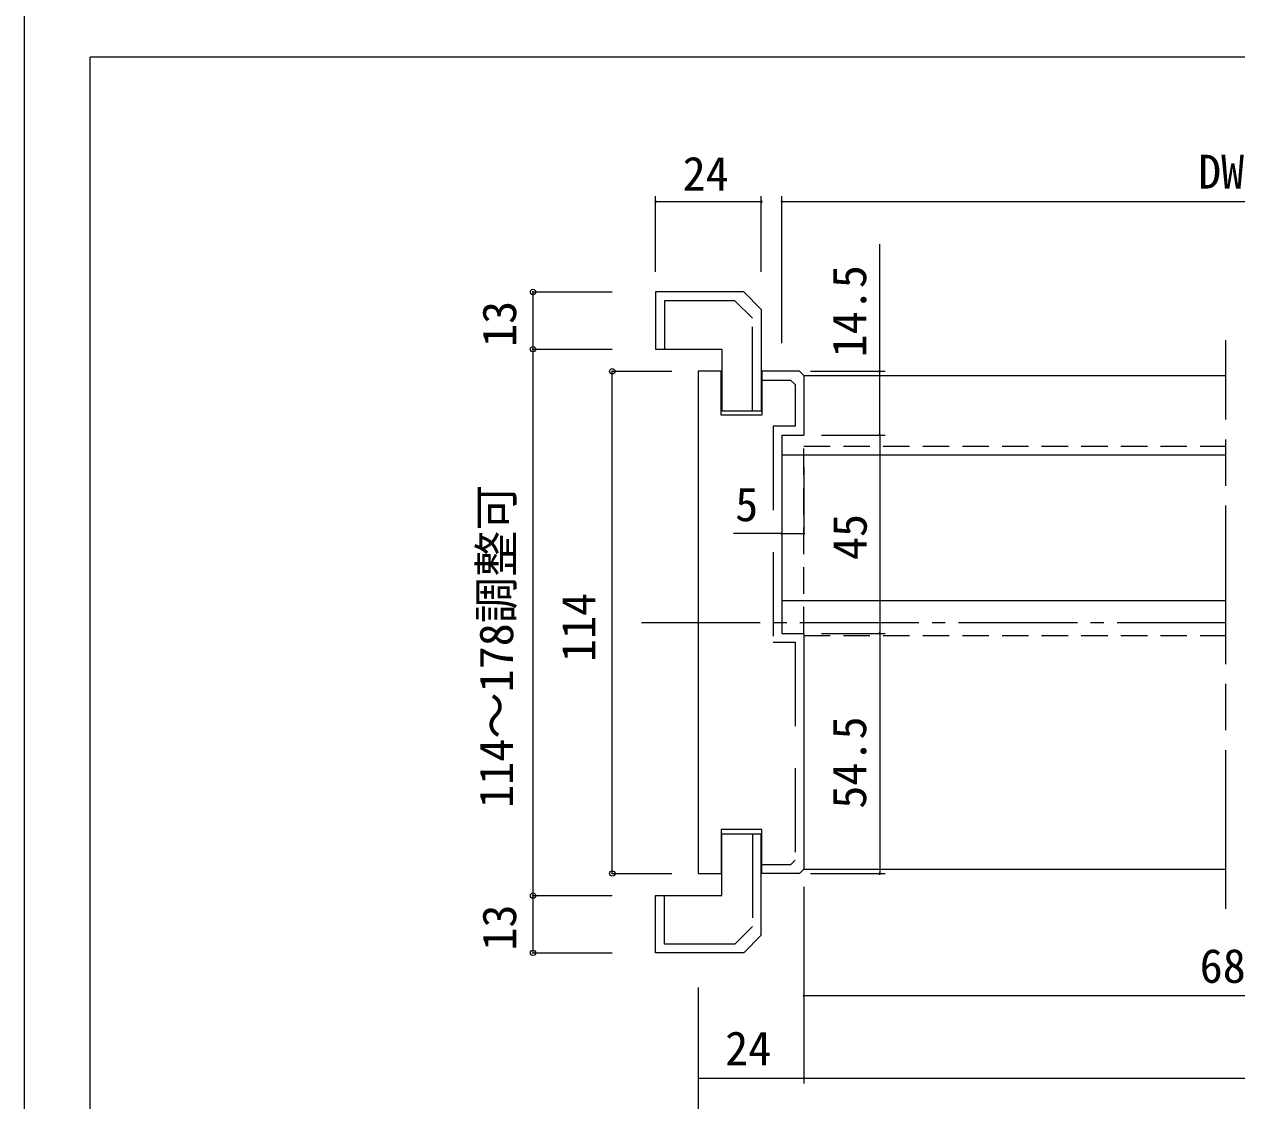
# Model space of a CAD drawing. Units: millimetres on the paper, enlarged 10 times, with parts at other scales. Extents: x -2000 to 2000, y -1385 to 1385.
# Drawn here: x -2000 to -1082, y -907 to -92 of the extents above; entities that cross this region are included whole.
import ezdxf
from ezdxf.enums import TextEntityAlignment as Align

# ---------------------------------------------------------------- set-up
doc = ezdxf.new("R2010")
doc.units = ezdxf.units.MM
doc.header["$LTSCALE"] = 10
doc.header["$PDMODE"] = 32
doc.header["$PDSIZE"] = 4
for name, pattern in [('CHAIN', [18.5, 12, -1.5, 3.5, -1.5]), ('CHAIN2', [12, 9, -1, 1, -1]), ('USER2', [9.525, 6.35, -3.175]), ('USER9', [3, 2, -1])]:
    doc.linetypes.add(name, pattern=pattern)
doc.layers.add('1-1_0', color=7, linetype='Continuous', lineweight=20)
doc.layers.add('2-0_18', color=7, linetype='Continuous', lineweight=18)
doc.styles.add('ＭＳ ゴシック', font='')
doc.styles.get('ＭＳ ゴシック').set_extended_font_data('MS Gothic')

msp = doc.modelspace()

# ---------------------------------------------------------------- linework, layer by layer
at = {"layer": '1-1_0'}
for p in [(380, -117.5), (380, -117.5), (-1950, -1017.5), (380, -117.5), (380, -117.5), (-1950, -1017.5)]:
    msp.add_line(p, (-1950, -117.5), dxfattribs=at)
msp.add_lwpolyline([(-2000, -1385), (2000, -1385), (2000, 1385), (-2000, 1385)], close=True, dxfattribs=at)
at = {"layer": '2-0_18', "color": 4, "lineweight": 9}
for p, q in [((-1522.13, -279.73), (-1522.13, -222.47)), ((-1522.13, -226.64), (-1442.13, -226.64)), ((-1442.13, -279.73), (-1442.13, -222.47)), ((-1426.63, -333.81), (-1426.63, -222.46)), ((-1426.63, -226.63), (-670.32, -226.63)), ((-1614.96, -294.99), (-1554.96, -294.99)), ((-1614.96, -294.99), (-1614.96, -794.99)), ((-1614.96, -338.33), (-1554.96, -338.33)), ((-1554.96, -354.99), (-1509.96, -354.99)), ((-1554.96, -734.99), (-1554.96, -354.99)), ((-1404.96, -354.99), (-1348.39, -354.99)), ((-1396.63, -403.33), (-1348.39, -403.33)), ((-1396.63, -403.33), (-1348.39, -403.33)), ((-1352.55, -403.33), (-1352.55, -553.33)), ((-1426.1, -477.81), (-1463.13, -477.81)), ((-1426.63, -477.81), (-1409.96, -477.81)), ((-1396.63, -553.33), (-1348.39, -553.33)), ((-1396.63, -553.33), (-1348.39, -553.33)), ((-1352.55, -553.33), (-1352.55, -734.99)), ((-1554.96, -734.99), (-1509.96, -734.99)), ((-1404.96, -734.99), (-1348.39, -734.99)), ((-1614.96, -751.66), (-1554.96, -751.66)), ((-1409.96, -744.99), (-1409.96, -893.95)), ((-1409.96, -744.99), (-1409.96, -893.95)), ((-1409.96, -744.99), (-1409.96, -831.6)), ((-1614.96, -794.99), (-1554.96, -794.99)), ((-1489.96, -821.14), (-1489.96, -893.95)), ((-1489.96, -821.14), (-1489.96, -975.96)), ((-750.32, -827.43), (-1409.96, -827.43)), ((-1489.96, -889.79), (-1409.96, -889.79)), ((-1409.96, -889.79), (-156.72, -889.79))]:
    msp.add_line(p, q, dxfattribs=at)
at = {"layer": '2-0_18', "lineweight": 20}
for p, q in [((-1455.43, -294.99), (-1522.13, -294.99)), ((-1455.43, -294.99), (-1442.13, -308.29)), ((-1442.13, -308.29), (-1442.13, -384.99)), ((-1472.13, -338.33), (-1472.13, -384.99)), ((-1489.96, -354.99), (-1489.96, -734.99)), ((-1472.63, -354.99), (-1489.96, -354.99)), ((-1441.63, -354.99), (-1441.63, -388.33)), ((-1413.29, -354.99), (-1441.63, -354.99)), ((-1413.29, -354.99), (-1409.96, -358.33)), ((-1409.96, -358.33), (-1090.63, -358.33)), ((-1409.96, -358.33), (-1409.96, -403.33)), ((-1472.13, -384.99), (-1442.13, -384.99)), ((-1426.63, -403.33), (-1409.96, -403.33)), ((-1426.63, -403.33), (-1426.63, -553.33)), ((-1426.63, -418.33), (-1090.63, -418.33)), ((-1409.96, -427.66), (-1409.96, -478.33)), ((-1426.63, -434.99), (-1426.63, -511.66)), ((-1426.63, -528.33), (-1090.63, -528.33)), ((-1426.63, -553.33), (-1409.96, -553.33)), ((-1409.96, -553.33), (-1409.96, -731.66)), ((-1472.13, -704.99), (-1442.13, -704.99)), ((-1472.13, -751.66), (-1472.13, -704.99)), ((-1442.13, -781.69), (-1442.13, -704.99)), ((-1441.63, -734.99), (-1441.63, -701.66)), ((-1409.96, -731.66), (-1413.29, -734.99)), ((-1409.96, -731.66), (-1090.63, -731.66)), ((-1489.96, -734.99), (-1472.63, -734.99)), ((-1413.29, -734.99), (-1441.63, -734.99)), ((-1442.13, -781.69), (-1455.43, -794.99)), ((-1455.43, -794.99), (-1522.13, -794.99))]:
    msp.add_line(p, q, dxfattribs=at)
at = {"layer": '2-0_18', "linetype": 'USER2', "lineweight": 20}
for p, q in [((-1462.09, -301.66), (-1448.79, -314.96)), ((-1448.79, -384.99), (-1448.79, -314.96)), ((-1441.63, -361.66), (-1419.96, -361.66)), ((-1416.63, -364.99), (-1419.96, -361.66)), ((-1448.79, -704.99), (-1448.79, -775.03)), ((-1419.96, -728.33), (-1441.63, -728.33)), ((-1416.63, -724.99), (-1419.96, -728.33)), ((-1448.79, -775.03), (-1462.09, -788.33))]:
    msp.add_line(p, q, dxfattribs=at)
at = {"layer": '2-0_18', "linetype": 'CHAIN', "lineweight": 20}
msp.add_line((-1090.63, -761.57), (-1090.63, -331.46), dxfattribs=at)
at = {"layer": '2-0_18', "linetype": 'USER9'}
for p, q in [((-1409.96, -411.66), (-1090.63, -411.66)), ((-1409.96, -553.33), (-1409.96, -411.66)), ((-1409.96, -554.99), (-1090.63, -554.99))]:
    msp.add_line(p, q, dxfattribs=at)
at = {"layer": '2-0_18', "color": 4, "linetype": 'CHAIN2', "lineweight": 9}
msp.add_line((-1532.89, -545), (-1090.63, -545), dxfattribs=at)
at = {"layer": '2-0_18', "color": 4, "lineweight": 9}
msp.add_lwpolyline([(-1352.55, -403.33), (-1352.55, -354.99), (-1352.55, -258.94)], dxfattribs=at)
at = {"layer": '2-0_18', "lineweight": 20}
for points in [[(-1522.13, -294.99), (-1522.13, -338.33), (-1472.13, -338.33)], [(-1441.63, -388.33), (-1472.63, -388.33), (-1472.63, -354.99)], [(-1441.63, -701.66), (-1472.63, -701.66), (-1472.63, -734.99)], [(-1522.13, -794.99), (-1522.13, -751.66), (-1472.13, -751.66)]]:
    msp.add_lwpolyline(points, dxfattribs=at)
at = {"layer": '2-0_18', "linetype": 'USER2', "lineweight": 20}
for points in [[(-1462.09, -301.66), (-1515.46, -301.66), (-1515.46, -338.33)], [(-1416.63, -364.99), (-1416.63, -396.66), (-1433.29, -396.66), (-1433.29, -559.99), (-1416.63, -559.99), (-1416.63, -724.99)], [(-1462.09, -788.33), (-1515.46, -788.33), (-1515.46, -751.66)]]:
    msp.add_lwpolyline(points, dxfattribs=at)
at = {"layer": '2-0_18', "color": 4, "lineweight": 9}
for centre, start, end in [((-1522.13, -226.64), 0, 180), ((-1522.13, -226.64), 0, 180), ((-1522.13, -226.64), 180, 0), ((-1522.13, -226.64), 180, 0), ((-1442.13, -226.64), 0, 180), ((-1442.13, -226.64), 0, 180), ((-1442.13, -226.64), 180, 0), ((-1442.13, -226.64), 180, 0), ((-1426.63, -226.63), 0, 180), ((-1426.63, -226.63), 0, 180), ((-1426.63, -226.63), 180, 0), ((-1426.63, -226.63), 180, 0), ((-1352.55, -354.99), 90, 270), ((-1352.55, -354.99), 270, 90), ((-1352.55, -403.33), 90, 270), ((-1352.55, -403.33), 90, 270), ((-1352.55, -403.33), 270, 90), ((-1352.55, -403.33), 270, 90), ((-1426.63, -477.81), 90, 270), ((-1426.63, -477.81), 270, 90), ((-1409.96, -477.81), 90, 270), ((-1409.96, -477.81), 270, 90), ((-1352.55, -553.33), 90, 270), ((-1352.55, -553.33), 90, 270), ((-1352.55, -553.33), 270, 90), ((-1352.55, -553.33), 270, 90), ((-1352.55, -734.99), 90, 270), ((-1352.55, -734.99), 270, 90), ((-1409.96, -827.43), 0, 180), ((-1409.96, -827.43), 180, 0), ((-1409.96, -889.79), 0, 180), ((-1409.96, -889.79), 180, 0)]:
    msp.add_arc(centre, 0.521, start, end, dxfattribs=at)
at = {"layer": '2-0_18', "color": 4}
for p in [(-1614.96, -294.99), (-1614.96, -338.33), (-1554.96, -354.99), (-1554.96, -734.99), (-1614.96, -751.66), (-1614.96, -794.99)]:
    msp.add_point(p, dxfattribs=at)

# ---------------------------------------------------------------- texts
at = {"layer": '2-0_18', "style": 'ＭＳ ゴシック'}
for s, p in [('DW:712', (-1111.58, -224.55)), ('24', (-1501.68, -226.01)), ('5', (-1461.9, -476.17)), ('683', (-1110.36, -825.35)), ('24', (-1469.51, -887.7))]:
    msp.add_text(s, height=25.66, dxfattribs=at).set_placement(p, align=Align.BOTTOM_LEFT)
for s, p in [('14.5', (-1355.06, -344.58)), ('13', (-1619.96, -336.66)), ('114～178調整可', (-1622.26, -685.36)), ('45', (-1354.64, -497.88)), ('114', (-1559.96, -574.99)), ('54.5', (-1355.06, -685.94)), ('13', (-1619.96, -793.33))]:
    msp.add_text(s, height=25.66, rotation=90, dxfattribs=at).set_placement(p, align=Align.BOTTOM_LEFT)

doc.saveas('drawing.dxf')
